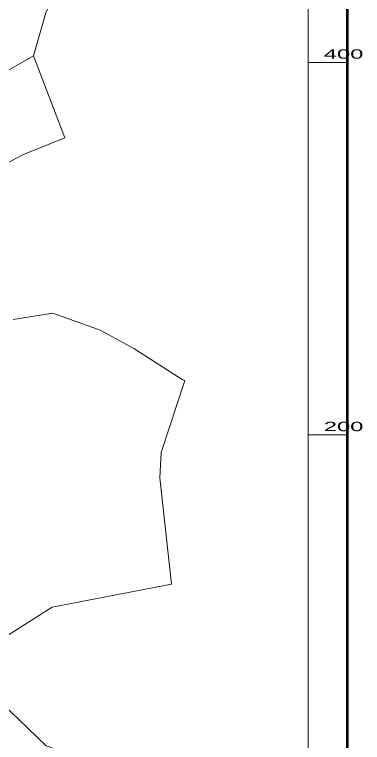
# Model space of a CAD drawing. Header units: metres. Extents: x 546779 to 548236, y 1819438 to 1821293.
# Drawn here: x 548042.6 to 548229.1, y 1820034.8 to 1820425.7 of the extents above; entities that cross this region are included whole.
import ezdxf
from ezdxf.enums import TextEntityAlignment as Align

# ---------------------------------------------------------------- set-up
doc = ezdxf.new("R2010")
doc.units = ezdxf.units.M
doc.header["$LTSCALE"] = 0.2
for name, color, linetype, lineweight in [('10', 7, 'Continuous', 13), ('32', 7, 'Continuous', 13), ('63', 7, 'Continuous', 13)]:
    doc.layers.add(name, color=color, linetype=linetype, lineweight=lineweight)

msp = doc.modelspace()

# ---------------------------------------------------------------- linework, layer by layer
at = {"layer": '10'}
for points in [[(548052.62, 1820403.47), (548059.38, 1820426.64), (548071.46, 1820451.73), (548076.39, 1820469.58), (548063.08, 1820472.04), (548027.09, 1820476.02), (548010.98, 1820476.82)], [(547983.29, 1820321.78), (547980.13, 1820334.98), (547978.35, 1820346.15), (547988.73, 1820366.85), (547998.06, 1820379.69), (548004.22, 1820382.1), (548022.25, 1820386.79), (548026.39, 1820388.5), (548052.62, 1820403.47)], [(548029.08, 1820341.02), (548047.37, 1820350.55), (548069.6, 1820359.48), (548052.62, 1820403.47)], [(548036.73, 1820091.04), (548062.76, 1820107.43), (548126.76, 1820119.81), (548120.44, 1820176.87), (548121.17, 1820190.45), (548133.8, 1820229.11), (548132.5, 1820229.76), (548106.52, 1820246.37), (548088.44, 1820256.27), (548063.04, 1820265.41), (548041.84, 1820261.88)]]:
    msp.add_lwpolyline(points, dxfattribs=at)
at = {"layer": '32'}
msp.add_lwpolyline([(548141.6, 1819648.93), (548164.43, 1819695.46), (548159.66, 1819757.13), (548151.24, 1819766.87), (548127.33, 1819767.06), (548094.19, 1819778.63), (548082.2, 1819784.2), (548072.33, 1819803.04), (548083.06, 1819832.35), (548098.53, 1819864.33), (548094.39, 1819887.7), (548100.32, 1819906.46), (548118.68, 1819960.06), (548119.62, 1819985.08), (548084.97, 1820025.5), (548069.9, 1820029.39), (548059.43, 1820032.96), (548035.33, 1820056.2), (548036.73, 1820091.04)], dxfattribs=at)
at = {"layer": '63'}
for p, q in [((548200, 1820400), (548221, 1820400)), ((548200, 1820200), (548221, 1820200))]:
    msp.add_line(p, q, dxfattribs=at)
at = {"layer": '63', "lineweight": 158}
msp.add_lwpolyline([(546779, 1821221), (548221, 1821221), (548221, 1819579), (546779, 1819579)], close=True, dxfattribs=at)
at = {"layer": '63'}
msp.add_lwpolyline([(546800, 1821200), (548200, 1821200), (548200, 1819600), (546800, 1819600)], close=True, dxfattribs=at)

# ---------------------------------------------------------------- texts
at = {"layer": '63', "width": 1.9}
for s, p in [('400', (548229.64, 1820402)), ('200', (548229.64, 1820202))]:
    msp.add_text(s, height=5, dxfattribs=at).set_placement(p, align=Align.RIGHT)

doc.saveas('drawing.dxf')
